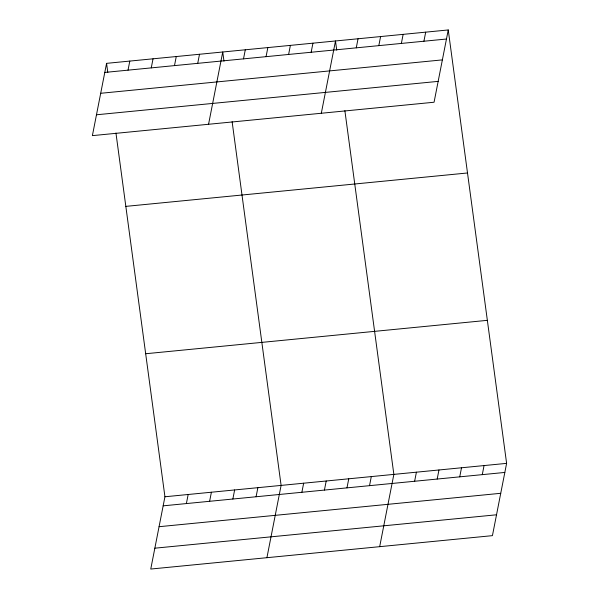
<?xml version="1.0" encoding="UTF-8"?>
<svg xmlns="http://www.w3.org/2000/svg" width="599" height="599" viewBox="0 0 599 599"><rect width="100%" height="100%" fill="white"/><g stroke="black" fill="none" stroke-linecap="round" stroke-linejoin="round"><path stroke-width="0.9" d="M106.57 63.352L92.388 135.636L434.065 102.234L448.247 29.95L106.57 63.352L107.805 72.524M128.021 70.158L129.803 61.083M151.255 67.889L153.037 58.807M174.489 65.613L176.271 56.538M197.722 63.344L199.504 54.269M208.557 124.285L222.738 51.993L223.974 61.165M243.508 58.867L245.291 49.792M115.951 133.03L164.935 496.766L150.753 569.05L492.43 535.648L506.612 463.364L448.247 29.95M266.061 56.665L267.843 47.591M186.386 503.572L188.168 494.489M288.613 54.457L290.388 45.382M209.62 501.296L211.402 492.221M311.158 52.255L312.94 43.18M232.854 499.027L234.636 489.952M321.311 113.256L335.492 40.972L336.728 50.144M256.087 496.758L257.87 487.676M356.263 47.845L358.045 38.77M266.922 557.691L281.103 485.407L232.12 121.672M378.815 45.636L380.597 36.561M301.874 492.281L303.656 483.206M401.367 43.435L403.142 34.36M324.426 490.072L326.208 480.997M423.912 41.234L425.694 32.151M346.978 487.871L348.76 478.796M369.531 485.662L371.305 476.587M379.676 546.67L393.857 474.386L344.874 110.65M414.628 481.259L416.41 472.177M437.18 479.05L438.962 469.975M459.733 476.849L461.515 467.767M482.285 474.64L484.059 465.565M104.788 72.427L446.465 39.025M100.692 93.287L442.376 59.885M96.476 114.783L438.154 81.374M125.827 206.378L467.505 172.976M145.677 353.739L487.354 320.338M164.935 496.766L506.612 463.364M163.153 505.841L504.83 472.439M159.064 526.701L500.742 493.299M154.849 548.19L496.526 514.788"/></g></svg>
